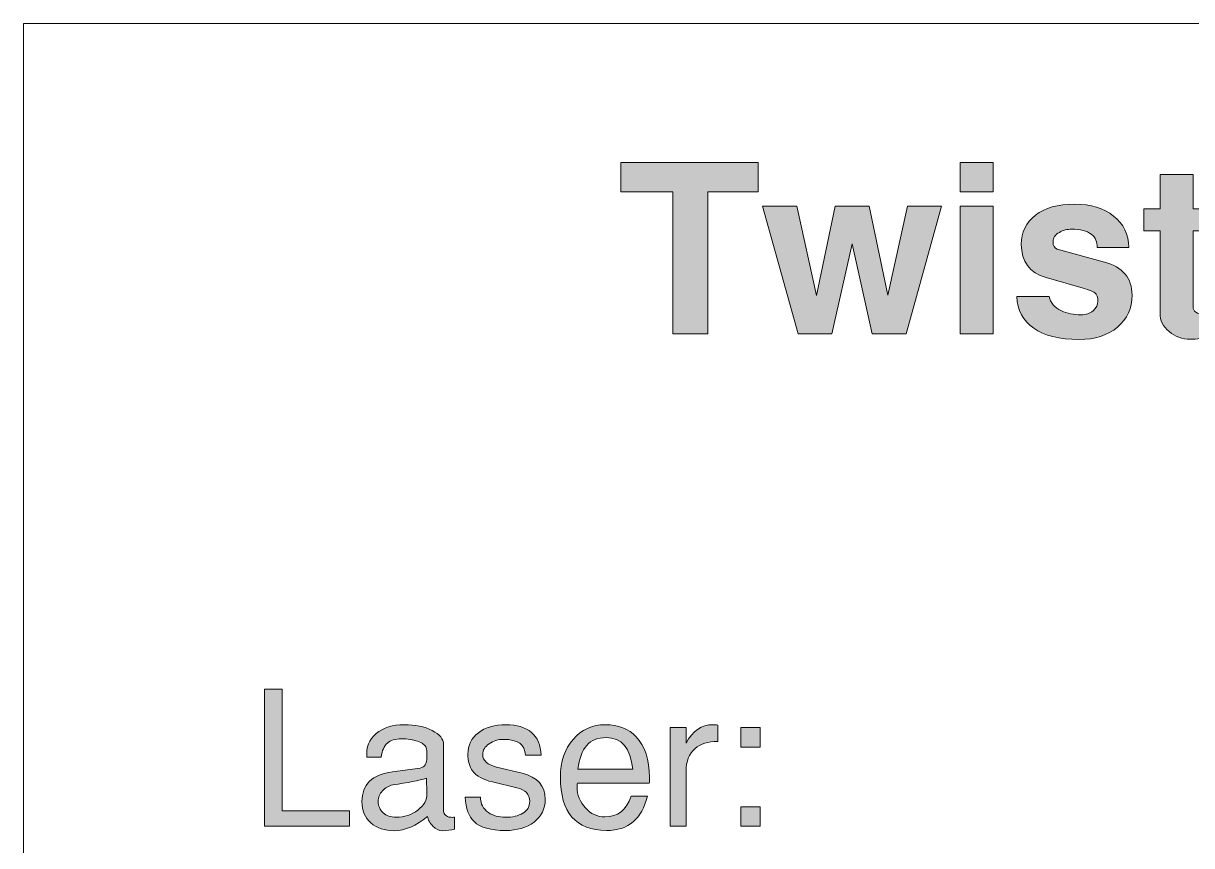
# Model space of a CAD drawing. Header units: inches. Extents: x 0.97 to 4.81, y -5.05 to -0.68.
# Drawn here: x 0.969 to 2.004, y -1.409 to -0.68 of the extents above; entities that cross this region are included whole.
import ezdxf

# ---------------------------------------------------------------- set-up
doc = ezdxf.new("R2010")
doc.units = ezdxf.units.IN
doc.header["$MEASUREMENT"] = 0
doc.layers.add('Layer 1', color=7, linetype='Continuous')

# ---------------------------------------------------------------- blocks, each defined once
blk = doc.blocks.new('block 3')
at = {"layer": 'Layer 1', "color": 7, "lineweight": 5, "true_color": 0xffffff}
blk.add_lwpolyline([(3.5495, -0.6803), (0.9695, -0.6803), (0.9695, -2.7914), (3.5495, -2.7914)], dxfattribs=at)
blk = doc.blocks.new('block 2')
at = {"layer": 'Layer 1'}
blk.add_blockref('block 3', (0, 0), dxfattribs=at)
blk = doc.blocks.new('block 10')
at = {"layer": 'Layer 1', "true_color": 0xed1f24}
h = blk.add_hatch(color=240, dxfattribs=at)
h.dxf.hatch_style = 2
h.paths.add_polyline_path([(1.6203, -0.8294), (1.5759, -0.8294), (1.5759, -0.9552), (1.5447, -0.9552), (1.5447, -0.8294), (1.4986, -0.8294), (1.4986, -0.8034), (1.6203, -0.8034)])
h = blk.add_hatch(color=240, dxfattribs=at)
h.dxf.hatch_style = 2
h.paths.add_polyline_path([(1.8284, -0.8294), (1.7993, -0.8294), (1.7993, -0.8034), (1.8284, -0.8034)])
h.paths.add_polyline_path([(1.8284, -0.9552), (1.7993, -0.9552), (1.7993, -0.8423), (1.8284, -0.8423)])
h = blk.add_hatch(color=240, dxfattribs=at)
h.dxf.hatch_style = 2
edge = h.paths.add_edge_path()
edge.add_spline(control_points=[(2.0217, -0.9575), (2.0149, -0.9592), (2.0088, -0.96), (2.0032, -0.96), (1.9958, -0.96), (1.9895, -0.9578), (1.9843, -0.9532), (1.979, -0.9487), (1.9763, -0.9434), (1.9763, -0.9371), (1.9763, -0.9371), (1.9763, -0.864), (1.9763, -0.864), (1.9763, -0.864), (1.962, -0.864), (1.962, -0.864), (1.962, -0.864), (1.962, -0.8446), (1.962, -0.8446), (1.962, -0.8446), (1.9763, -0.8446), (1.9763, -0.8446), (1.9763, -0.8446), (1.9763, -0.814), (1.9763, -0.814), (1.9763, -0.814), (2.0055, -0.814), (2.0055, -0.814), (2.0055, -0.814), (2.0055, -0.8446), (2.0055, -0.8446), (2.0055, -0.8446), (2.0217, -0.8446), (2.0217, -0.8446), (2.0217, -0.8446), (2.0217, -0.864), (2.0217, -0.864), (2.0217, -0.864), (2.0055, -0.864), (2.0055, -0.864), (2.0055, -0.864), (2.0055, -0.9313), (2.0055, -0.9313), (2.0055, -0.9356), (2.0088, -0.9377), (2.0153, -0.9377), (2.0168, -0.9376), (2.019, -0.9375), (2.0217, -0.9373), (2.0217, -0.9373), (2.0217, -0.9575), (2.0217, -0.9575)], knot_values=[0, 0, 0, 0, 1, 1, 1, 2, 2, 2, 3, 3, 3, 4, 4, 4, 5, 5, 5, 6, 6, 6, 7, 7, 7, 8, 8, 8, 9, 9, 9, 10, 10, 10, 11, 11, 11, 12, 12, 12, 13, 13, 13, 14, 14, 14, 15, 15, 15, 16, 16, 16, 17, 17, 17, 17], degree=3, periodic=1)
h = blk.add_hatch(color=240, dxfattribs=at)
h.dxf.hatch_style = 2
h.paths.add_polyline_path([(1.7828, -0.8423), (1.7514, -0.9552), (1.7214, -0.9552), (1.7036, -0.8755), (1.6857, -0.9552), (1.6557, -0.9552), (1.6243, -0.8423), (1.6545, -0.8423), (1.672, -0.9213), (1.6884, -0.8423), (1.7186, -0.8423), (1.7351, -0.9211), (1.7526, -0.8423)])
h = blk.add_hatch(color=240, dxfattribs=at)
h.dxf.hatch_style = 2
edge = h.paths.add_edge_path()
edge.add_spline(control_points=[(1.9515, -0.9209), (1.9515, -0.9325), (1.9472, -0.942), (1.9386, -0.9493), (1.93, -0.9566), (1.9186, -0.9602), (1.9045, -0.9602), (1.8871, -0.9602), (1.8737, -0.9569), (1.8644, -0.9503), (1.855, -0.9437), (1.8499, -0.9343), (1.8493, -0.9221), (1.8493, -0.9221), (1.878, -0.9221), (1.878, -0.9221), (1.8791, -0.9278), (1.8828, -0.932), (1.889, -0.9348), (1.8939, -0.9372), (1.8997, -0.9384), (1.9063, -0.9384), (1.9106, -0.9384), (1.9142, -0.9372), (1.9171, -0.9348), (1.9199, -0.9324), (1.9213, -0.9295), (1.9213, -0.9262), (1.9213, -0.9228), (1.9204, -0.9204), (1.9184, -0.9188), (1.9169, -0.9177), (1.9135, -0.9164), (1.9083, -0.9148), (1.9083, -0.9148), (1.8753, -0.9054), (1.8753, -0.9054), (1.8607, -0.9011), (1.8534, -0.8913), (1.8534, -0.876), (1.8534, -0.8653), (1.8576, -0.8567), (1.8659, -0.8502), (1.8743, -0.8437), (1.8858, -0.8404), (1.9005, -0.8404), (1.9148, -0.8404), (1.9264, -0.8439), (1.9352, -0.8509), (1.944, -0.8578), (1.9485, -0.8671), (1.9486, -0.8788), (1.9486, -0.8788), (1.9205, -0.8788), (1.9205, -0.8788), (1.9209, -0.8739), (1.9192, -0.87), (1.9154, -0.867), (1.9116, -0.864), (1.9058, -0.8625), (1.8982, -0.8625), (1.894, -0.8625), (1.8904, -0.8635), (1.8872, -0.8654), (1.8834, -0.8675), (1.8815, -0.8702), (1.8815, -0.8736), (1.8815, -0.8773), (1.8828, -0.8795), (1.8853, -0.8802), (1.8853, -0.8802), (1.927, -0.8917), (1.927, -0.8917), (1.9433, -0.8961), (1.9515, -0.9058), (1.9515, -0.9209)], knot_values=[0, 0, 0, 0, 1, 1, 1, 2, 2, 2, 3, 3, 3, 4, 4, 4, 5, 5, 5, 6, 6, 6, 7, 7, 7, 8, 8, 8, 9, 9, 9, 10, 10, 10, 11, 11, 11, 12, 12, 12, 13, 13, 13, 14, 14, 14, 15, 15, 15, 16, 16, 16, 17, 17, 17, 18, 18, 18, 19, 19, 19, 20, 20, 20, 21, 21, 21, 22, 22, 22, 23, 23, 23, 24, 24, 24, 25, 25, 25, 25], degree=3, periodic=1)
at = {"layer": 'Layer 1', "lineweight": 0}
for points in [[(1.6203, -0.8294), (1.5759, -0.8294), (1.5759, -0.9552), (1.5447, -0.9552), (1.5447, -0.8294), (1.4986, -0.8294), (1.4986, -0.8034), (1.6203, -0.8034), (1.6203, -0.8294)], [(1.8284, -0.8294), (1.7993, -0.8294), (1.7993, -0.8034), (1.8284, -0.8034), (1.8284, -0.8294)], [(1.7828, -0.8423), (1.7514, -0.9552), (1.7214, -0.9552), (1.7036, -0.8755), (1.6857, -0.9552), (1.6557, -0.9552), (1.6243, -0.8423), (1.6545, -0.8423), (1.672, -0.9213), (1.6884, -0.8423), (1.7186, -0.8423), (1.7351, -0.9211), (1.7526, -0.8423), (1.7828, -0.8423)], [(1.8284, -0.9552), (1.7993, -0.9552), (1.7993, -0.8423), (1.8284, -0.8423), (1.8284, -0.9552)]]:
    blk.add_lwpolyline(points, dxfattribs=at)
for points, knots in [([(2.0217, -0.9575), (2.0149, -0.9592), (2.0088, -0.96), (2.0032, -0.96), (1.9958, -0.96), (1.9895, -0.9578), (1.9843, -0.9532), (1.979, -0.9487), (1.9763, -0.9434), (1.9763, -0.9371), (1.9763, -0.9371), (1.9763, -0.864), (1.9763, -0.864), (1.9763, -0.864), (1.962, -0.864), (1.962, -0.864), (1.962, -0.864), (1.962, -0.8446), (1.962, -0.8446), (1.962, -0.8446), (1.9763, -0.8446), (1.9763, -0.8446), (1.9763, -0.8446), (1.9763, -0.814), (1.9763, -0.814), (1.9763, -0.814), (2.0055, -0.814), (2.0055, -0.814), (2.0055, -0.814), (2.0055, -0.8446), (2.0055, -0.8446), (2.0055, -0.8446), (2.0217, -0.8446), (2.0217, -0.8446), (2.0217, -0.8446), (2.0217, -0.864), (2.0217, -0.864), (2.0217, -0.864), (2.0055, -0.864), (2.0055, -0.864), (2.0055, -0.864), (2.0055, -0.9313), (2.0055, -0.9313), (2.0055, -0.9356), (2.0088, -0.9377), (2.0153, -0.9377), (2.0168, -0.9376), (2.019, -0.9375), (2.0217, -0.9373), (2.0217, -0.9373), (2.0217, -0.9575), (2.0217, -0.9575)], [0, 0, 0, 0, 1, 1, 1, 2, 2, 2, 3, 3, 3, 4, 4, 4, 5, 5, 5, 6, 6, 6, 7, 7, 7, 8, 8, 8, 9, 9, 9, 10, 10, 10, 11, 11, 11, 12, 12, 12, 13, 13, 13, 14, 14, 14, 15, 15, 15, 16, 16, 16, 17, 17, 17, 17]), ([(1.9515, -0.9209), (1.9515, -0.9325), (1.9472, -0.942), (1.9386, -0.9493), (1.93, -0.9566), (1.9186, -0.9602), (1.9045, -0.9602), (1.8871, -0.9602), (1.8737, -0.9569), (1.8644, -0.9503), (1.855, -0.9437), (1.8499, -0.9343), (1.8493, -0.9221), (1.8493, -0.9221), (1.878, -0.9221), (1.878, -0.9221), (1.8791, -0.9278), (1.8828, -0.932), (1.889, -0.9348), (1.8939, -0.9372), (1.8997, -0.9384), (1.9063, -0.9384), (1.9106, -0.9384), (1.9142, -0.9372), (1.9171, -0.9348), (1.9199, -0.9324), (1.9213, -0.9295), (1.9213, -0.9262), (1.9213, -0.9228), (1.9204, -0.9204), (1.9184, -0.9188), (1.9169, -0.9177), (1.9135, -0.9164), (1.9083, -0.9148), (1.9083, -0.9148), (1.8753, -0.9054), (1.8753, -0.9054), (1.8607, -0.9011), (1.8534, -0.8913), (1.8534, -0.876), (1.8534, -0.8653), (1.8576, -0.8567), (1.8659, -0.8502), (1.8743, -0.8437), (1.8858, -0.8404), (1.9005, -0.8404), (1.9148, -0.8404), (1.9264, -0.8439), (1.9352, -0.8509), (1.944, -0.8578), (1.9485, -0.8671), (1.9486, -0.8788), (1.9486, -0.8788), (1.9205, -0.8788), (1.9205, -0.8788), (1.9209, -0.8739), (1.9192, -0.87), (1.9154, -0.867), (1.9116, -0.864), (1.9058, -0.8625), (1.8982, -0.8625), (1.894, -0.8625), (1.8904, -0.8635), (1.8872, -0.8654), (1.8834, -0.8675), (1.8815, -0.8702), (1.8815, -0.8736), (1.8815, -0.8773), (1.8828, -0.8795), (1.8853, -0.8802), (1.8853, -0.8802), (1.927, -0.8917), (1.927, -0.8917), (1.9433, -0.8961), (1.9515, -0.9058), (1.9515, -0.9209)], [0, 0, 0, 0, 1, 1, 1, 2, 2, 2, 3, 3, 3, 4, 4, 4, 5, 5, 5, 6, 6, 6, 7, 7, 7, 8, 8, 8, 9, 9, 9, 10, 10, 10, 11, 11, 11, 12, 12, 12, 13, 13, 13, 14, 14, 14, 15, 15, 15, 16, 16, 16, 17, 17, 17, 18, 18, 18, 19, 19, 19, 20, 20, 20, 21, 21, 21, 22, 22, 22, 23, 23, 23, 24, 24, 24, 25, 25, 25, 25])]:
    blk.add_open_spline(points, degree=3, knots=knots, dxfattribs=at)
blk = doc.blocks.new('block 29')
at = {"layer": 'Layer 1', "true_color": 0xed1f24}
h = blk.add_hatch(color=240, dxfattribs=at)
h.dxf.hatch_style = 2
h.paths.add_polyline_path([(1.2585, -1.3914), (1.183, -1.3914), (1.183, -1.2699), (1.1987, -1.2699), (1.1987, -1.3776), (1.2585, -1.3776)])
h = blk.add_hatch(color=240, dxfattribs=at)
h.dxf.hatch_style = 2
edge = h.paths.add_edge_path()
edge.add_spline(control_points=[(1.3515, -1.3938), (1.3481, -1.3948), (1.3445, -1.3953), (1.3407, -1.3953), (1.3377, -1.3953), (1.3348, -1.3939), (1.3321, -1.3912), (1.3294, -1.3884), (1.3279, -1.3856), (1.3275, -1.3826), (1.3174, -1.391), (1.3076, -1.3953), (1.2982, -1.3953), (1.2894, -1.3953), (1.2824, -1.393), (1.2772, -1.3884), (1.272, -1.3838), (1.2694, -1.3775), (1.2694, -1.3695), (1.2694, -1.3544), (1.2784, -1.3456), (1.2965, -1.3431), (1.2965, -1.3431), (1.3211, -1.3398), (1.3211, -1.3398), (1.3249, -1.3392), (1.3269, -1.3361), (1.3269, -1.3303), (1.3269, -1.3254), (1.3267, -1.3226), (1.3264, -1.3218), (1.3254, -1.3194), (1.3228, -1.3175), (1.3186, -1.3161), (1.3145, -1.3146), (1.3098, -1.3139), (1.3044, -1.3139), (1.2989, -1.3139), (1.2947, -1.3152), (1.2919, -1.3177), (1.2891, -1.3202), (1.2872, -1.3243), (1.2863, -1.3301), (1.2863, -1.3301), (1.2737, -1.3301), (1.2737, -1.3301), (1.2729, -1.3214), (1.2757, -1.3145), (1.282, -1.3093), (1.2884, -1.304), (1.2966, -1.3014), (1.3067, -1.3014), (1.3165, -1.3014), (1.3248, -1.3031), (1.3315, -1.3066), (1.3383, -1.31), (1.3417, -1.3142), (1.3417, -1.3191), (1.3417, -1.3191), (1.3417, -1.3782), (1.3417, -1.3782), (1.3417, -1.3795), (1.3423, -1.3806), (1.3435, -1.3816), (1.3446, -1.3826), (1.3459, -1.3832), (1.3474, -1.3834), (1.3485, -1.3835), (1.3499, -1.3835), (1.3515, -1.3834), (1.3515, -1.3834), (1.3515, -1.3938), (1.3515, -1.3938)], knot_values=[0, 0, 0, 0, 1, 1, 1, 2, 2, 2, 3, 3, 3, 4, 4, 4, 5, 5, 5, 6, 6, 6, 7, 7, 7, 8, 8, 8, 9, 9, 9, 10, 10, 10, 11, 11, 11, 12, 12, 12, 13, 13, 13, 14, 14, 14, 15, 15, 15, 16, 16, 16, 17, 17, 17, 18, 18, 18, 19, 19, 19, 20, 20, 20, 21, 21, 21, 22, 22, 22, 23, 23, 23, 24, 24, 24, 24], degree=3, periodic=1)
edge = h.paths.add_edge_path()
edge.add_spline(control_points=[(1.3269, -1.3625), (1.3269, -1.3625), (1.3267, -1.3489), (1.3267, -1.3489), (1.32, -1.3508), (1.31, -1.3528), (1.2966, -1.3548), (1.293, -1.3555), (1.29, -1.3572), (1.2875, -1.36), (1.285, -1.3628), (1.2837, -1.3659), (1.2837, -1.3694), (1.2837, -1.3734), (1.2852, -1.3767), (1.2882, -1.3794), (1.2911, -1.3821), (1.2949, -1.3834), (1.2995, -1.3834), (1.307, -1.3834), (1.3134, -1.3813), (1.3189, -1.3771), (1.3243, -1.3728), (1.327, -1.368), (1.3269, -1.3625)], knot_values=[0, 0, 0, 0, 1, 1, 1, 2, 2, 2, 3, 3, 3, 4, 4, 4, 5, 5, 5, 6, 6, 6, 7, 7, 7, 8, 8, 8, 8], degree=3, periodic=1)
h = blk.add_hatch(color=240, dxfattribs=at)
h.dxf.hatch_style = 2
edge = h.paths.add_edge_path()
edge.add_spline(control_points=[(1.4317, -1.3674), (1.4317, -1.376), (1.4284, -1.3827), (1.4218, -1.3877), (1.4152, -1.3926), (1.4068, -1.3951), (1.3965, -1.3951), (1.3835, -1.3951), (1.3743, -1.3925), (1.3687, -1.3873), (1.3639, -1.3828), (1.3613, -1.3756), (1.3609, -1.3656), (1.3609, -1.3656), (1.3744, -1.3656), (1.3744, -1.3656), (1.3744, -1.3715), (1.3768, -1.376), (1.3815, -1.3793), (1.3856, -1.382), (1.3906, -1.3834), (1.3964, -1.3834), (1.4027, -1.3834), (1.4079, -1.3822), (1.412, -1.3798), (1.416, -1.3774), (1.418, -1.3739), (1.418, -1.3692), (1.418, -1.363), (1.4143, -1.359), (1.4067, -1.3572), (1.4067, -1.3572), (1.3849, -1.3521), (1.3849, -1.3521), (1.3766, -1.3501), (1.3708, -1.3468), (1.3674, -1.3424), (1.3646, -1.3387), (1.3632, -1.3337), (1.3632, -1.3274), (1.3632, -1.3195), (1.3663, -1.3132), (1.3725, -1.3085), (1.3786, -1.3038), (1.3868, -1.3014), (1.397, -1.3014), (1.4066, -1.3014), (1.4141, -1.3037), (1.4195, -1.3083), (1.425, -1.3129), (1.4278, -1.3196), (1.428, -1.3284), (1.428, -1.3284), (1.4142, -1.3284), (1.4142, -1.3284), (1.4139, -1.3191), (1.4074, -1.3144), (1.3947, -1.3144), (1.39, -1.3144), (1.3858, -1.3157), (1.382, -1.3183), (1.3783, -1.3208), (1.3764, -1.324), (1.3764, -1.3279), (1.3764, -1.3333), (1.3805, -1.3369), (1.3887, -1.3389), (1.3887, -1.3389), (1.4114, -1.3444), (1.4114, -1.3444), (1.4249, -1.3478), (1.4317, -1.3554), (1.4317, -1.3674)], knot_values=[0, 0, 0, 0, 1, 1, 1, 2, 2, 2, 3, 3, 3, 4, 4, 4, 5, 5, 5, 6, 6, 6, 7, 7, 7, 8, 8, 8, 9, 9, 9, 10, 10, 10, 11, 11, 11, 12, 12, 12, 13, 13, 13, 14, 14, 14, 15, 15, 15, 16, 16, 16, 17, 17, 17, 18, 18, 18, 19, 19, 19, 20, 20, 20, 21, 21, 21, 22, 22, 22, 23, 23, 23, 24, 24, 24, 24], degree=3, periodic=1)
h = blk.add_hatch(color=240, dxfattribs=at)
h.dxf.hatch_style = 2
edge = h.paths.add_edge_path()
edge.add_spline(control_points=[(1.524, -1.3481), (1.524, -1.3502), (1.524, -1.3519), (1.5239, -1.3533), (1.5239, -1.3533), (1.4602, -1.3533), (1.4602, -1.3533), (1.4601, -1.354), (1.46, -1.3551), (1.46, -1.3566), (1.46, -1.3636), (1.4624, -1.3698), (1.4673, -1.3751), (1.4721, -1.3804), (1.4778, -1.3831), (1.4845, -1.3831), (1.496, -1.3831), (1.5038, -1.377), (1.5079, -1.3648), (1.5079, -1.3648), (1.5222, -1.3648), (1.5222, -1.3648), (1.5175, -1.385), (1.5055, -1.3951), (1.486, -1.3951), (1.4588, -1.3951), (1.4452, -1.3793), (1.4452, -1.3478), (1.4452, -1.3342), (1.4489, -1.3231), (1.4564, -1.3144), (1.4638, -1.3058), (1.4734, -1.3014), (1.485, -1.3014), (1.4965, -1.3014), (1.5056, -1.305), (1.5124, -1.3121), (1.52, -1.3202), (1.5239, -1.3322), (1.524, -1.3481)], knot_values=[0, 0, 0, 0, 1, 1, 1, 2, 2, 2, 3, 3, 3, 4, 4, 4, 5, 5, 5, 6, 6, 6, 7, 7, 7, 8, 8, 8, 9, 9, 9, 10, 10, 10, 11, 11, 11, 12, 12, 12, 13, 13, 13, 13], degree=3, periodic=1)
edge = h.paths.add_edge_path()
edge.add_spline(control_points=[(1.5092, -1.3409), (1.5074, -1.3221), (1.4996, -1.3128), (1.4856, -1.3128), (1.4711, -1.3128), (1.4628, -1.3221), (1.4607, -1.3409), (1.4607, -1.3409), (1.5092, -1.3409), (1.5092, -1.3409)], knot_values=[0, 0, 0, 0, 1, 1, 1, 2, 2, 2, 3, 3, 3, 3], degree=3, periodic=1)
h = blk.add_hatch(color=240, dxfattribs=at)
h.dxf.hatch_style = 2
edge = h.paths.add_edge_path()
edge.add_spline(control_points=[(1.5845, -1.3163), (1.576, -1.3163), (1.5693, -1.3184), (1.5644, -1.3226), (1.5591, -1.3273), (1.5565, -1.3339), (1.5565, -1.3424), (1.5565, -1.3424), (1.5565, -1.3914), (1.5565, -1.3914), (1.5565, -1.3914), (1.5425, -1.3914), (1.5425, -1.3914), (1.5425, -1.3914), (1.5425, -1.3039), (1.5425, -1.3039), (1.5425, -1.3039), (1.5565, -1.3039), (1.5565, -1.3039), (1.5565, -1.3039), (1.5565, -1.3179), (1.5565, -1.3179), (1.5621, -1.3069), (1.5701, -1.3014), (1.5805, -1.3014), (1.5814, -1.3014), (1.5828, -1.3015), (1.5845, -1.3018), (1.5845, -1.3018), (1.5845, -1.3163), (1.5845, -1.3163)], knot_values=[0, 0, 0, 0, 1, 1, 1, 2, 2, 2, 3, 3, 3, 4, 4, 4, 5, 5, 5, 6, 6, 6, 7, 7, 7, 8, 8, 8, 9, 9, 9, 10, 10, 10, 10], degree=3, periodic=1)
h = blk.add_hatch(color=240, dxfattribs=at)
h.dxf.hatch_style = 2
h.paths.add_polyline_path([(1.6222, -1.3213), (1.6049, -1.3213), (1.6049, -1.3039), (1.6222, -1.3039)])
h.paths.add_polyline_path([(1.6222, -1.3914), (1.6049, -1.3914), (1.6049, -1.3741), (1.6222, -1.3741)])
at = {"layer": 'Layer 1', "lineweight": 0}
for points in [[(1.2585, -1.3914), (1.183, -1.3914), (1.183, -1.2699), (1.1987, -1.2699), (1.1987, -1.3776), (1.2585, -1.3776), (1.2585, -1.3914)], [(1.6222, -1.3213), (1.6049, -1.3213), (1.6049, -1.3039), (1.6222, -1.3039), (1.6222, -1.3213)], [(1.6222, -1.3914), (1.6049, -1.3914), (1.6049, -1.3741), (1.6222, -1.3741), (1.6222, -1.3914)]]:
    blk.add_lwpolyline(points, dxfattribs=at)
for points, knots in [([(1.3515, -1.3938), (1.3481, -1.3948), (1.3445, -1.3953), (1.3407, -1.3953), (1.3377, -1.3953), (1.3348, -1.3939), (1.3321, -1.3912), (1.3294, -1.3884), (1.3279, -1.3856), (1.3275, -1.3826), (1.3174, -1.391), (1.3076, -1.3953), (1.2982, -1.3953), (1.2894, -1.3953), (1.2824, -1.393), (1.2772, -1.3884), (1.272, -1.3838), (1.2694, -1.3775), (1.2694, -1.3695), (1.2694, -1.3544), (1.2784, -1.3456), (1.2965, -1.3431), (1.2965, -1.3431), (1.3211, -1.3398), (1.3211, -1.3398), (1.3249, -1.3392), (1.3269, -1.3361), (1.3269, -1.3303), (1.3269, -1.3254), (1.3267, -1.3226), (1.3264, -1.3218), (1.3254, -1.3194), (1.3228, -1.3175), (1.3186, -1.3161), (1.3145, -1.3146), (1.3098, -1.3139), (1.3044, -1.3139), (1.2989, -1.3139), (1.2947, -1.3152), (1.2919, -1.3177), (1.2891, -1.3202), (1.2872, -1.3243), (1.2863, -1.3301), (1.2863, -1.3301), (1.2737, -1.3301), (1.2737, -1.3301), (1.2729, -1.3214), (1.2757, -1.3145), (1.282, -1.3093), (1.2884, -1.304), (1.2966, -1.3014), (1.3067, -1.3014), (1.3165, -1.3014), (1.3248, -1.3031), (1.3315, -1.3066), (1.3383, -1.31), (1.3417, -1.3142), (1.3417, -1.3191), (1.3417, -1.3191), (1.3417, -1.3782), (1.3417, -1.3782), (1.3417, -1.3795), (1.3423, -1.3806), (1.3435, -1.3816), (1.3446, -1.3826), (1.3459, -1.3832), (1.3474, -1.3834), (1.3485, -1.3835), (1.3499, -1.3835), (1.3515, -1.3834), (1.3515, -1.3834), (1.3515, -1.3938), (1.3515, -1.3938)], [0, 0, 0, 0, 1, 1, 1, 2, 2, 2, 3, 3, 3, 4, 4, 4, 5, 5, 5, 6, 6, 6, 7, 7, 7, 8, 8, 8, 9, 9, 9, 10, 10, 10, 11, 11, 11, 12, 12, 12, 13, 13, 13, 14, 14, 14, 15, 15, 15, 16, 16, 16, 17, 17, 17, 18, 18, 18, 19, 19, 19, 20, 20, 20, 21, 21, 21, 22, 22, 22, 23, 23, 23, 24, 24, 24, 24]), ([(1.4317, -1.3674), (1.4317, -1.376), (1.4284, -1.3827), (1.4218, -1.3877), (1.4152, -1.3926), (1.4068, -1.3951), (1.3965, -1.3951), (1.3835, -1.3951), (1.3743, -1.3925), (1.3687, -1.3873), (1.3639, -1.3828), (1.3613, -1.3756), (1.3609, -1.3656), (1.3609, -1.3656), (1.3744, -1.3656), (1.3744, -1.3656), (1.3744, -1.3715), (1.3768, -1.376), (1.3815, -1.3793), (1.3856, -1.382), (1.3906, -1.3834), (1.3964, -1.3834), (1.4027, -1.3834), (1.4079, -1.3822), (1.412, -1.3798), (1.416, -1.3774), (1.418, -1.3739), (1.418, -1.3692), (1.418, -1.363), (1.4143, -1.359), (1.4067, -1.3572), (1.4067, -1.3572), (1.3849, -1.3521), (1.3849, -1.3521), (1.3766, -1.3501), (1.3708, -1.3468), (1.3674, -1.3424), (1.3646, -1.3387), (1.3632, -1.3337), (1.3632, -1.3274), (1.3632, -1.3195), (1.3663, -1.3132), (1.3725, -1.3085), (1.3786, -1.3038), (1.3868, -1.3014), (1.397, -1.3014), (1.4066, -1.3014), (1.4141, -1.3037), (1.4195, -1.3083), (1.425, -1.3129), (1.4278, -1.3196), (1.428, -1.3284), (1.428, -1.3284), (1.4142, -1.3284), (1.4142, -1.3284), (1.4139, -1.3191), (1.4074, -1.3144), (1.3947, -1.3144), (1.39, -1.3144), (1.3858, -1.3157), (1.382, -1.3183), (1.3783, -1.3208), (1.3764, -1.324), (1.3764, -1.3279), (1.3764, -1.3333), (1.3805, -1.3369), (1.3887, -1.3389), (1.3887, -1.3389), (1.4114, -1.3444), (1.4114, -1.3444), (1.4249, -1.3478), (1.4317, -1.3554), (1.4317, -1.3674)], [0, 0, 0, 0, 1, 1, 1, 2, 2, 2, 3, 3, 3, 4, 4, 4, 5, 5, 5, 6, 6, 6, 7, 7, 7, 8, 8, 8, 9, 9, 9, 10, 10, 10, 11, 11, 11, 12, 12, 12, 13, 13, 13, 14, 14, 14, 15, 15, 15, 16, 16, 16, 17, 17, 17, 18, 18, 18, 19, 19, 19, 20, 20, 20, 21, 21, 21, 22, 22, 22, 23, 23, 23, 24, 24, 24, 24]), ([(1.524, -1.3481), (1.524, -1.3502), (1.524, -1.3519), (1.5239, -1.3533), (1.5239, -1.3533), (1.4602, -1.3533), (1.4602, -1.3533), (1.4601, -1.354), (1.46, -1.3551), (1.46, -1.3566), (1.46, -1.3636), (1.4624, -1.3698), (1.4673, -1.3751), (1.4721, -1.3804), (1.4778, -1.3831), (1.4845, -1.3831), (1.496, -1.3831), (1.5038, -1.377), (1.5079, -1.3648), (1.5079, -1.3648), (1.5222, -1.3648), (1.5222, -1.3648), (1.5175, -1.385), (1.5055, -1.3951), (1.486, -1.3951), (1.4588, -1.3951), (1.4452, -1.3793), (1.4452, -1.3478), (1.4452, -1.3342), (1.4489, -1.3231), (1.4564, -1.3144), (1.4638, -1.3058), (1.4734, -1.3014), (1.485, -1.3014), (1.4965, -1.3014), (1.5056, -1.305), (1.5124, -1.3121), (1.52, -1.3202), (1.5239, -1.3322), (1.524, -1.3481)], [0, 0, 0, 0, 1, 1, 1, 2, 2, 2, 3, 3, 3, 4, 4, 4, 5, 5, 5, 6, 6, 6, 7, 7, 7, 8, 8, 8, 9, 9, 9, 10, 10, 10, 11, 11, 11, 12, 12, 12, 13, 13, 13, 13]), ([(1.5845, -1.3163), (1.576, -1.3163), (1.5693, -1.3184), (1.5644, -1.3226), (1.5591, -1.3273), (1.5565, -1.3339), (1.5565, -1.3424), (1.5565, -1.3424), (1.5565, -1.3914), (1.5565, -1.3914), (1.5565, -1.3914), (1.5425, -1.3914), (1.5425, -1.3914), (1.5425, -1.3914), (1.5425, -1.3039), (1.5425, -1.3039), (1.5425, -1.3039), (1.5565, -1.3039), (1.5565, -1.3039), (1.5565, -1.3039), (1.5565, -1.3179), (1.5565, -1.3179), (1.5621, -1.3069), (1.5701, -1.3014), (1.5805, -1.3014), (1.5814, -1.3014), (1.5828, -1.3015), (1.5845, -1.3018), (1.5845, -1.3018), (1.5845, -1.3163), (1.5845, -1.3163)], [0, 0, 0, 0, 1, 1, 1, 2, 2, 2, 3, 3, 3, 4, 4, 4, 5, 5, 5, 6, 6, 6, 7, 7, 7, 8, 8, 8, 9, 9, 9, 10, 10, 10, 10]), ([(1.5092, -1.3409), (1.5074, -1.3221), (1.4996, -1.3128), (1.4856, -1.3128), (1.4711, -1.3128), (1.4628, -1.3221), (1.4607, -1.3409), (1.4607, -1.3409), (1.5092, -1.3409), (1.5092, -1.3409)], [0, 0, 0, 0, 1, 1, 1, 2, 2, 2, 3, 3, 3, 3]), ([(1.3269, -1.3625), (1.3269, -1.3625), (1.3267, -1.3489), (1.3267, -1.3489), (1.32, -1.3508), (1.31, -1.3528), (1.2966, -1.3548), (1.293, -1.3555), (1.29, -1.3572), (1.2875, -1.36), (1.285, -1.3628), (1.2837, -1.3659), (1.2837, -1.3694), (1.2837, -1.3734), (1.2852, -1.3767), (1.2882, -1.3794), (1.2911, -1.3821), (1.2949, -1.3834), (1.2995, -1.3834), (1.307, -1.3834), (1.3134, -1.3813), (1.3189, -1.3771), (1.3243, -1.3728), (1.327, -1.368), (1.3269, -1.3625)], [0, 0, 0, 0, 1, 1, 1, 2, 2, 2, 3, 3, 3, 4, 4, 4, 5, 5, 5, 6, 6, 6, 7, 7, 7, 8, 8, 8, 8])]:
    blk.add_open_spline(points, degree=3, knots=knots, dxfattribs=at)

msp = doc.modelspace()

# ---------------------------------------------------------------- block references
at = {"layer": 'Layer 1'}
for name in ['block 2', 'block 10', 'block 29']:
    msp.add_blockref(name, (0, 0), dxfattribs=at)

doc.saveas('drawing.dxf')
